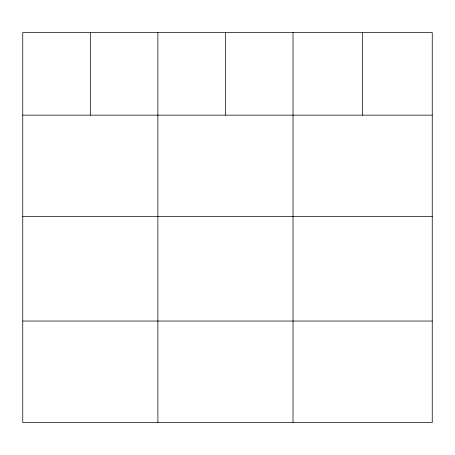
<?xml version="1.0" encoding="UTF-8"?>
<svg xmlns="http://www.w3.org/2000/svg" width="455" height="455" viewBox="0 0 455 455"><rect width="100%" height="100%" fill="white"/><g stroke="black" fill="none" stroke-linecap="round" stroke-linejoin="round"><path stroke-width="0.68" d="M432.25 115.138L432.25 422.456L22.75 422.456L22.75 32.544L432.25 32.544L432.25 115.138L22.75 115.138M22.75 216.552L432.25 216.552M22.75 321.042L432.25 321.042M362.635 32.544L362.635 115.138M293.02 32.544L293.02 422.456M225.452 32.544L225.452 115.138M157.885 32.544L157.885 422.456M90.318 32.544L90.318 115.138"/></g></svg>
